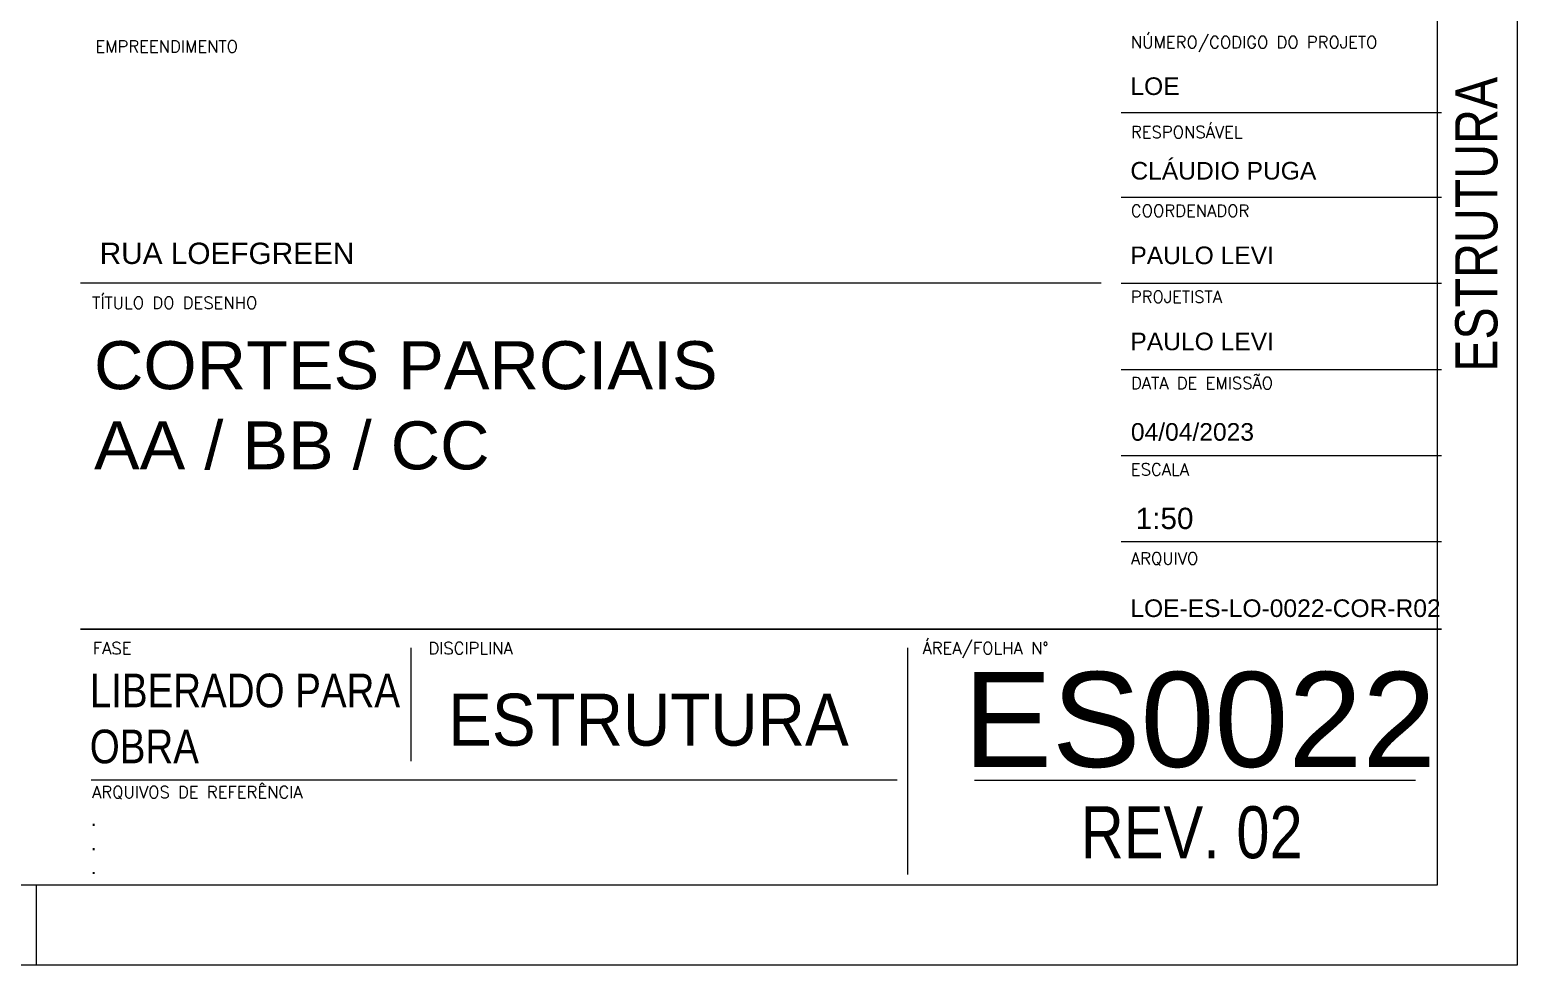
# Model space of a CAD drawing. Header units: millimetres. Extents: x 0 to 8720, y 0 to 4500.
# Drawn here: x 7791 to 8720, y 0 to 585 of the extents above; entities that cross this region are included whole.
import ezdxf

# ---------------------------------------------------------------- set-up
doc = ezdxf.new("R2010")
doc.units = ezdxf.units.MM
doc.header["$LTSCALE"] = 50
doc.layers.add('CARIMBO', color=7, linetype='Continuous')
doc.layers.add('F-MARGEM', color=1, linetype='Continuous')
doc.styles.add('AR-REF', font='arial.ttf')
doc.styles.add('CONT-TITULO', font='arial.ttf')
doc.styles.add('NFOLHA', font='ARIALN.TTF')
doc.styles.add('STYLE3', font='simplex.shx')
doc.styles.add('TITULO DESENHO', font='arial.ttf', dxfattribs={"width": 1.02})

# ---------------------------------------------------------------- blocks, each defined once
blk = doc.blocks.new('A0-3L_900')
at = {"layer": 'F-MARGEM', "color": 2}
blk.add_line((155.9, 1), (155.9, 0), dxfattribs=at)
blk.add_lwpolyline([(0, 0), (0, 90), (174.4, 90), (174.4, 0)], close=True, dxfattribs=at)
at = {"layer": 'F-MARGEM', "color": 7}
blk.add_lwpolyline([(2.5, 89), (173.4, 89), (173.4, 1), (2.5, 1)], close=True, dxfattribs=at)

msp = doc.modelspace()

# ---------------------------------------------------------------- linework, layer by layer
at = {"layer": 'CARIMBO', "color": 1}
for p, q in [((8472.6, 532.86), (8672.6, 532.86)), ((8472.6, 480.01), (8672.6, 480.01)), ((8472.6, 426.19), (8672.6, 426.19)), ((8472.6, 372.38), (8672.6, 372.38)), ((8472.6, 318.56), (8672.6, 318.56)), ((8472.6, 264.74), (8672.6, 264.74)), ((8029.13, 127.56), (8029.13, 198.32)), ((8339.36, 56.8), (8339.36, 198.32)), ((8332.72, 115.68), (7829.24, 115.68)), ((8380.96, 115.68), (8656.35, 115.68))]:
    msp.add_line(p, q, dxfattribs=at)
at = {"layer": 'CARIMBO', "color": 6}
for p, q in [((8460.22, 426.19), (7822.6, 426.19)), ((8672.6, 210), (7822.6, 210))]:
    msp.add_line(p, q, dxfattribs=at)
at = {"layer": 'CARIMBO', "color": 94}
msp.add_line((7822.6, 210), (8672.6, 210), dxfattribs=at)

# ---------------------------------------------------------------- block references
at = {"layer": 'F-MARGEM', "xscale": 50, "yscale": 50, "zscale": 50}
msp.add_blockref('A0-3L_900', (0, 0), dxfattribs=at)

# ---------------------------------------------------------------- texts
at = {"layer": 'CARIMBO', "color": 2, "style": 'STYLE3'}
for s, p in [('EMPREENDIMENTO', (7831.95, 570.4)), ('NÚMERO/CODIGO DO PROJETO', (8478.69, 573)), ('RESPONSÁVEL', (8478.74, 516.91)), ('COORDENADOR', (8478.69, 467.75)), ('TÍTULO DO DESENHO', (7829.9, 410.22)), ('PROJETISTA', (8478.69, 413.93)), ('DATA DE EMISSÃO', (8478.74, 360.06)), ('ESCALA', (8478.69, 306.11)), ('ARQUIVO', (8478.69, 250.52)), ('ÁREA/FOLHA N°', (8348.53, 194.41)), ('FASE', (7830.33, 194.33)), ('DISCIPLINA', (8039.96, 194.33)), ('ARQUIVOS DE REFERÊNCIA', (7829.9, 104.45))]:
    msp.add_text(s, height=7.5, dxfattribs=at).set_placement(p)
at = {"layer": 'CARIMBO', "color": 5, "style": 'NFOLHA'}
msp.add_text('ESTRUTURA', height=26.325, rotation=90, dxfattribs=at).set_placement((8707.6, 370.91))
at = {"layer": 'CARIMBO', "color": 3, "style": 'AR-REF'}
for s, height, p in [('RUA LOEFGREEN', 13.31, (7834.63, 438.23)), ('LOE-ES-LO-0022-COR-R02', 11, (8478.34, 217.63))]:
    msp.add_text(s, height=height, dxfattribs=at).set_placement(p)
at = {"layer": 'CARIMBO', "color": 5}
for s, height, style, width, p in [('CORTES PARCIAIS', 30, 'TITULO DESENHO', 1.02, (7831.08, 359.98)), ('AA / BB / CC', 30, 'TITULO DESENHO', 1.02, (7831.08, 309.86)), ('ESTRUTURA', 32.5, 'NFOLHA', 1.1, (8052.28, 137.22))]:
    msp.add_text(s, height=height, dxfattribs=dict(at, style=style, width=width)).set_placement(p)
for s, height, style, p in [('ES0022', 59.4, 'CONT-TITULO', (8374.05, 123.92)), ('REV. 02', 32.5, 'NFOLHA', (8447.35, 66.86))]:
    msp.add_text(s, height=height, dxfattribs=dict(at, style=style)).set_placement(p)
at = {"layer": 'CARIMBO', "color": 3, "attachment_point": 1, "style": 'AR-REF'}
for s, insert, char_height, width in [('LOE', (8478.37, 554.83), 11, 676.5286), ('{\\fArial Unicode MS|b0|i0|c0|p34;CLÁUDIO PUGA}', (8478.37, 501.98), 11, 676.5286), ('{\\fArial Unicode MS|b0|i0|c0|p34;PAULO LEVI}', (8478.37, 449.13), 11, 676.5286), ('{\\fArial Unicode MS|b0|i0|c0|p34;PAULO LEVI}', (8478.37, 395.31), 11, 676.5286), ('1:50', (8481.62, 285.9), 13.31, 818.5996), ('.', (7829.07, 96.07), 9, 676.5286), ('.', (7829.07, 80.79), 9, 676.5286), ('.', (7829.07, 65.96), 9, 676.5286)]:
    msp.add_mtext(s, dxfattribs=dict(at, insert=insert, char_height=char_height, width=width))
at = {"layer": 'CARIMBO', "color": 5, "insert": (7828.43, 182.23), "char_height": 21, "attachment_point": 1, "style": 'NFOLHA'}
msp.add_mtext_dynamic_manual_height_columns('LIBERADO PARA OBRA', width=200.6977, gutter_width=1, heights=[0], dxfattribs=at)
at = {"layer": 'CARIMBO', "color": 3, "style": 'AR-REF'}
msp.add_attdef('04/04/2023', (8478.69, 327.77), '', height=11, dxfattribs=at)

doc.saveas('drawing.dxf')
